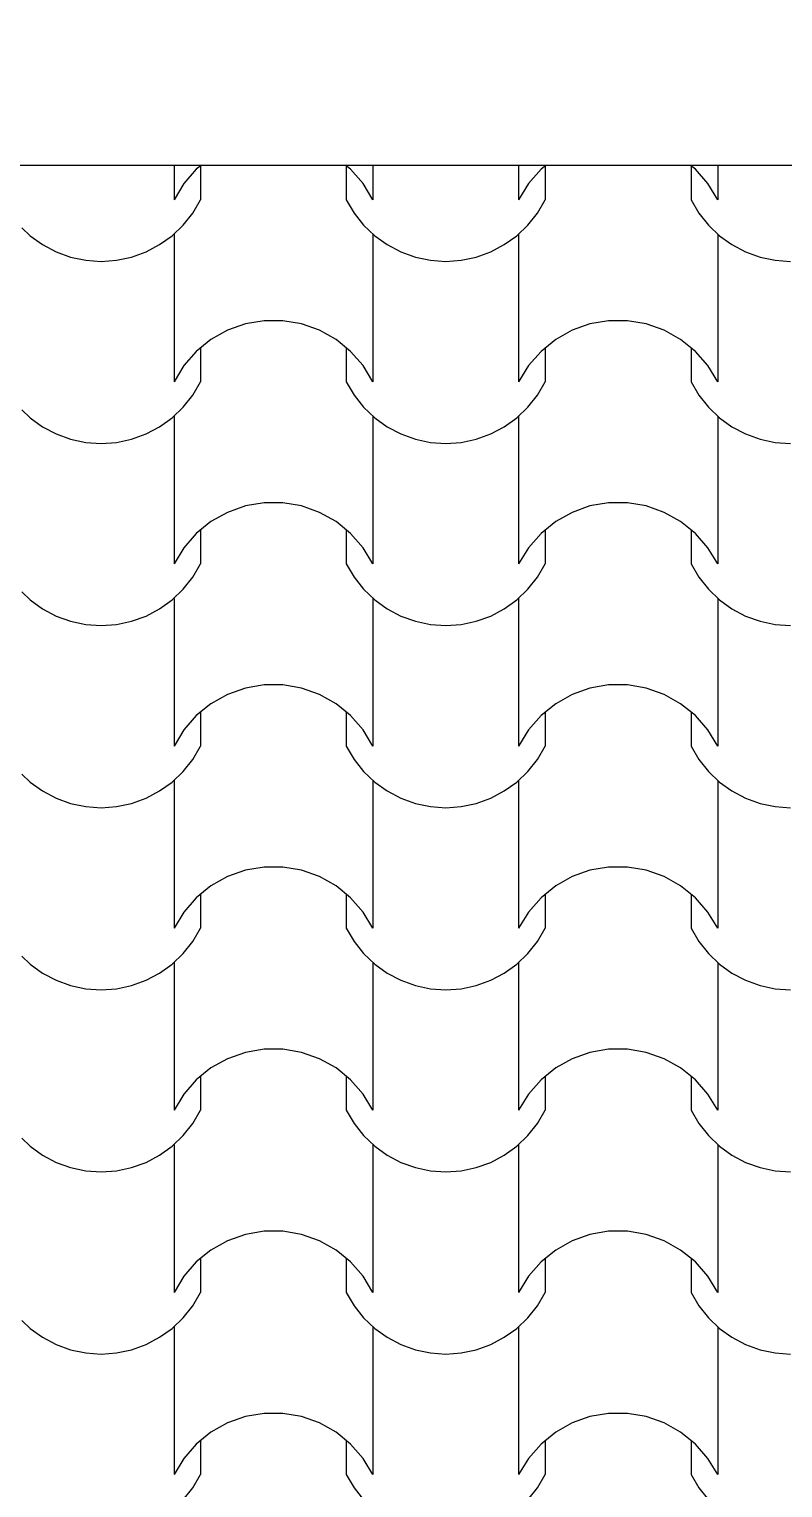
# Model space of a CAD drawing. Header units: millimetres. Extents: x 318905 to 439572, y -5133 to 105868.
# Drawn here: x 361372 to 361994, y 6543 to 7747 of the extents above; entities that cross this region are included whole.
import ezdxf

# ---------------------------------------------------------------- set-up
doc = ezdxf.new("R2010")
doc.units = ezdxf.units.MM
doc.header["$MEASUREMENT"] = 0
for name, color, linetype, lineweight in [('0_Stylo_No__98', 154, 'Continuous', 0), ('2D -  Dessin général_Stylo_No__1', 7, 'Continuous', 5), ('OMBRES_Stylo_No__1', 7, 'Continuous', 5)]:
    doc.layers.add(name, color=color, linetype=linetype, lineweight=lineweight)
doc.layers.add('OMBRES_Stylo_No__82', color=7, linetype='Continuous', lineweight=13, true_color=0xaaaaaa)
doc.styles.add('STYLE_GENERE_3', font='')
doc.styles.get('STYLE_GENERE_3').set_extended_font_data('Arial')
doc.dimstyles.new('STYLE_GENERE__1', dxfattribs={"dimtxt": 200, "dimasz": 142.5, "dimexe": 0.18, "dimexo": 500, "dimgap": 0.09, "dimtad": 0, "dimtih": 1, "dimtoh": 1, "dimlfac": 0.001, "dimzin": 0, "dimdsep": 46, "dimtxsty": 'STYLE_GENERE_3', "dimblk": 'ARROWHEAD_6', "dimblk1": 'ARROWHEAD_6', "dimblk2": 'ARROWHEAD_6', "dimcen": 0.09, "dimclrd": 154, "dimclre": 154, "dimclrt": 154, "dimazin": 0, "dimtfac": 1, "dimtdec": 4, "dimtmove": 0, "dimatfit": 3, "dimfxl": 0, "dimtolj": 1, "dimtzin": 0, "dimarcsym": 0})

# ---------------------------------------------------------------- blocks, each defined once
blk = doc.blocks.new('*X107')
at = {"layer": 'OMBRES_Stylo_No__82', "linetype": 'Continuous'}
for p, q in [((361492, 7634.5), (361492, 7606.2)), ((361514.3, 7634.5), (361510.4, 7631.3)), ((361514, 7634.2), (361514, 7606.2)), ((361637.8, 7631.3), (361633.8, 7634.5)), ((361634.2, 7634.2), (361634.2, 7606.2)), ((361656.2, 7634.5), (361656.2, 7606.2)), ((361776.4, 7634.5), (361776.4, 7606.2)), ((361798.8, 7634.5), (361794.9, 7631.3)), ((361798.4, 7634.2), (361798.4, 7606.2)), ((361922.3, 7631.3), (361918.3, 7634.5)), ((361918.7, 7634.2), (361918.7, 7606.2)), ((361940.7, 7634.5), (361940.7, 7606.2)), ((361510.4, 7631.3), (361500.1, 7619.5)), ((361648.1, 7619.5), (361637.8, 7631.3)), ((361794.9, 7631.3), (361784.6, 7619.5)), ((361932.5, 7619.5), (361922.3, 7631.3)), ((361500.1, 7619.5), (361492, 7606.2)), ((361656.2, 7606.2), (361648.1, 7619.5)), ((361784.6, 7619.5), (361776.4, 7606.2)), ((361940.7, 7606.2), (361932.5, 7619.5)), ((361507.5, 7595.2), (361514, 7606.2)), ((361634.2, 7606.2), (361640.6, 7595.2)), ((361792, 7595.2), (361798.4, 7606.2)), ((361918.7, 7606.2), (361925.1, 7595.2)), ((361499.6, 7585.3), (361507.5, 7595.2)), ((361640.6, 7595.2), (361648.5, 7585.3)), ((361784.1, 7585.3), (361792, 7595.2)), ((361925.1, 7595.2), (361933, 7585.3)), ((361366.4, 7583.1), (361373.2, 7576.5)), ((361373.2, 7576.5), (361383.5, 7569.1)), ((361480.1, 7569.1), (361490.4, 7576.5)), ((361490.4, 7576.5), (361499.6, 7585.3)), ((361492, 7577.8), (361492, 7516.8)), ((361648.5, 7585.3), (361657.7, 7576.5)), ((361656.2, 7577.8), (361656.2, 7516.8)), ((361657.7, 7576.5), (361668, 7569.1)), ((361764.6, 7569.1), (361774.9, 7576.5)), ((361774.9, 7576.5), (361784.1, 7585.3)), ((361776.4, 7577.8), (361776.4, 7516.8)), ((361933, 7585.3), (361942.2, 7576.5)), ((361940.7, 7577.8), (361940.7, 7516.8)), ((361942.2, 7576.5), (361952.5, 7569.1)), ((361383.5, 7569.1), (361394.8, 7563.1)), ((361394.8, 7563.1), (361406.7, 7558.8)), ((361456.9, 7558.8), (361468.9, 7563.1)), ((361468.9, 7563.1), (361480.1, 7569.1)), ((361668, 7569.1), (361679.3, 7563.1)), ((361679.3, 7563.1), (361691.2, 7558.8)), ((361741.4, 7558.8), (361753.4, 7563.1)), ((361753.4, 7563.1), (361764.6, 7569.1)), ((361952.5, 7569.1), (361963.7, 7563.1)), ((361963.7, 7563.1), (361975.7, 7558.8)), ((361406.7, 7558.8), (361419.2, 7556.2)), ((361419.2, 7556.2), (361431.8, 7555.3)), ((361431.8, 7555.3), (361444.5, 7556.2)), ((361444.5, 7556.2), (361456.9, 7558.8)), ((361691.2, 7558.8), (361703.6, 7556.2)), ((361703.6, 7556.2), (361716.3, 7555.3)), ((361716.3, 7555.3), (361729, 7556.2)), ((361729, 7556.2), (361741.4, 7558.8)), ((361975.7, 7558.8), (361988.1, 7556.2)), ((361988.1, 7556.2), (362000.8, 7555.3)), ((361492, 7516.8), (361492, 7455.8)), ((361656.2, 7516.8), (361656.2, 7455.8)), ((361776.4, 7516.8), (361776.4, 7455.8)), ((361940.7, 7516.8), (361940.7, 7455.8)), ((361550.9, 7503.7), (361536.1, 7498.5)), ((361566.3, 7506.3), (361550.9, 7503.7)), ((361574.1, 7506.3), (361566.3, 7506.3)), ((361581.9, 7506.3), (361574.1, 7506.3)), ((361597.3, 7503.7), (361581.9, 7506.3)), ((361612, 7498.5), (361597.3, 7503.7)), ((361835.3, 7503.7), (361820.6, 7498.5)), ((361850.7, 7506.3), (361835.3, 7503.7)), ((361858.6, 7506.3), (361850.7, 7506.3)), ((361866.4, 7506.3), (361858.6, 7506.3)), ((361881.8, 7503.7), (361866.4, 7506.3)), ((361896.5, 7498.5), (361881.8, 7503.7)), ((361522.5, 7490.8), (361510.4, 7481)), ((361536.1, 7498.5), (361522.5, 7490.8)), ((361625.7, 7490.8), (361612, 7498.5)), ((361637.8, 7481), (361625.7, 7490.8)), ((361807, 7490.8), (361794.9, 7481)), ((361820.6, 7498.5), (361807, 7490.8)), ((361910.1, 7490.8), (361896.5, 7498.5)), ((361922.3, 7481), (361910.1, 7490.8)), ((361510.4, 7481), (361500.1, 7469.2)), ((361514, 7483.9), (361514, 7455.8)), ((361634.2, 7483.9), (361634.2, 7455.8)), ((361648.1, 7469.2), (361637.8, 7481)), ((361794.9, 7481), (361784.6, 7469.2)), ((361798.4, 7483.9), (361798.4, 7455.8)), ((361918.7, 7483.9), (361918.7, 7455.8)), ((361932.5, 7469.2), (361922.3, 7481)), ((361500.1, 7469.2), (361492, 7455.8)), ((361656.2, 7455.8), (361648.1, 7469.2)), ((361784.6, 7469.2), (361776.4, 7455.8)), ((361940.7, 7455.8), (361932.5, 7469.2)), ((361507.5, 7444.9), (361514, 7455.8)), ((361634.2, 7455.8), (361640.6, 7444.9)), ((361792, 7444.9), (361798.4, 7455.8)), ((361918.7, 7455.8), (361925.1, 7444.9)), ((361499.6, 7434.9), (361507.5, 7444.9)), ((361640.6, 7444.9), (361648.5, 7434.9)), ((361784.1, 7434.9), (361792, 7444.9)), ((361925.1, 7444.9), (361933, 7434.9)), ((361366.4, 7432.7), (361373.2, 7426.2)), ((361490.4, 7426.2), (361499.6, 7434.9)), ((361648.5, 7434.9), (361657.7, 7426.2)), ((361774.9, 7426.2), (361784.1, 7434.9)), ((361933, 7434.9), (361942.2, 7426.2)), ((361373.2, 7426.2), (361383.5, 7418.7)), ((361383.5, 7418.7), (361394.8, 7412.8)), ((361468.9, 7412.8), (361480.1, 7418.7)), ((361480.1, 7418.7), (361490.4, 7426.2)), ((361492, 7427.4), (361492, 7366.5)), ((361656.2, 7427.4), (361656.2, 7366.5)), ((361657.7, 7426.2), (361668, 7418.7)), ((361668, 7418.7), (361679.3, 7412.8)), ((361753.4, 7412.8), (361764.6, 7418.7)), ((361764.6, 7418.7), (361774.9, 7426.2)), ((361776.4, 7427.4), (361776.4, 7366.5)), ((361940.7, 7427.4), (361940.7, 7366.5)), ((361942.2, 7426.2), (361952.5, 7418.7)), ((361952.5, 7418.7), (361963.7, 7412.8)), ((361394.8, 7412.8), (361406.7, 7408.5)), ((361406.7, 7408.5), (361419.2, 7405.9)), ((361419.2, 7405.9), (361431.8, 7405)), ((361431.8, 7405), (361444.5, 7405.9)), ((361444.5, 7405.9), (361456.9, 7408.5)), ((361456.9, 7408.5), (361468.9, 7412.8)), ((361679.3, 7412.8), (361691.2, 7408.5)), ((361691.2, 7408.5), (361703.6, 7405.9)), ((361703.6, 7405.9), (361716.3, 7405)), ((361716.3, 7405), (361729, 7405.9)), ((361729, 7405.9), (361741.4, 7408.5)), ((361741.4, 7408.5), (361753.4, 7412.8)), ((361963.7, 7412.8), (361975.7, 7408.5)), ((361975.7, 7408.5), (361988.1, 7405.9)), ((361988.1, 7405.9), (362000.8, 7405)), ((361492, 7366.5), (361492, 7305.5)), ((361656.2, 7366.5), (361656.2, 7305.5)), ((361776.4, 7366.5), (361776.4, 7305.5)), ((361940.7, 7366.5), (361940.7, 7305.5)), ((361536.1, 7348.1), (361522.5, 7340.5)), ((361550.9, 7353.4), (361536.1, 7348.1)), ((361566.3, 7356), (361550.9, 7353.4)), ((361574.1, 7356), (361566.3, 7356)), ((361581.9, 7356), (361574.1, 7356)), ((361597.3, 7353.4), (361581.9, 7356)), ((361612, 7348.1), (361597.3, 7353.4)), ((361625.7, 7340.5), (361612, 7348.1)), ((361820.6, 7348.1), (361807, 7340.5)), ((361835.3, 7353.4), (361820.6, 7348.1)), ((361850.7, 7356), (361835.3, 7353.4)), ((361858.6, 7356), (361850.7, 7356)), ((361866.4, 7356), (361858.6, 7356)), ((361881.8, 7353.4), (361866.4, 7356)), ((361896.5, 7348.1), (361881.8, 7353.4)), ((361910.1, 7340.5), (361896.5, 7348.1)), ((361522.5, 7340.5), (361510.4, 7330.6)), ((361514, 7333.5), (361514, 7305.5)), ((361637.8, 7330.6), (361625.7, 7340.5)), ((361634.2, 7333.5), (361634.2, 7305.5)), ((361807, 7340.5), (361794.9, 7330.6)), ((361798.4, 7333.5), (361798.4, 7305.5)), ((361922.3, 7330.6), (361910.1, 7340.5)), ((361918.7, 7333.5), (361918.7, 7305.5)), ((361510.4, 7330.6), (361500.1, 7318.8)), ((361648.1, 7318.8), (361637.8, 7330.6)), ((361794.9, 7330.6), (361784.6, 7318.8)), ((361932.5, 7318.8), (361922.3, 7330.6)), ((361500.1, 7318.8), (361492, 7305.5)), ((361656.2, 7305.5), (361648.1, 7318.8)), ((361784.6, 7318.8), (361776.4, 7305.5)), ((361940.7, 7305.5), (361932.5, 7318.8)), ((361507.5, 7294.5), (361514, 7305.5)), ((361634.2, 7305.5), (361640.6, 7294.5)), ((361792, 7294.5), (361798.4, 7305.5)), ((361918.7, 7305.5), (361925.1, 7294.5)), ((361499.6, 7284.6), (361507.5, 7294.5)), ((361640.6, 7294.5), (361648.5, 7284.6)), ((361784.1, 7284.6), (361792, 7294.5)), ((361925.1, 7294.5), (361933, 7284.6)), ((361366.4, 7282.4), (361373.2, 7275.8)), ((361373.2, 7275.8), (361383.5, 7268.4)), ((361480.1, 7268.4), (361490.4, 7275.8)), ((361490.4, 7275.8), (361499.6, 7284.6)), ((361492, 7277.1), (361492, 7216.1)), ((361648.5, 7284.6), (361657.7, 7275.8)), ((361656.2, 7277.1), (361656.2, 7216.1)), ((361657.7, 7275.8), (361668, 7268.4)), ((361764.6, 7268.4), (361774.9, 7275.8)), ((361774.9, 7275.8), (361784.1, 7284.6)), ((361776.4, 7277.1), (361776.4, 7216.1)), ((361933, 7284.6), (361942.2, 7275.8)), ((361940.7, 7277.1), (361940.7, 7216.1)), ((361942.2, 7275.8), (361952.5, 7268.4)), ((361383.5, 7268.4), (361394.8, 7262.5)), ((361394.8, 7262.5), (361406.7, 7258.2)), ((361456.9, 7258.2), (361468.9, 7262.5)), ((361468.9, 7262.5), (361480.1, 7268.4)), ((361668, 7268.4), (361679.3, 7262.5)), ((361679.3, 7262.5), (361691.2, 7258.2)), ((361741.4, 7258.2), (361753.4, 7262.5)), ((361753.4, 7262.5), (361764.6, 7268.4)), ((361952.5, 7268.4), (361963.7, 7262.5)), ((361963.7, 7262.5), (361975.7, 7258.2)), ((361406.7, 7258.2), (361419.2, 7255.5)), ((361419.2, 7255.5), (361431.8, 7254.7)), ((361431.8, 7254.7), (361444.5, 7255.5)), ((361444.5, 7255.5), (361456.9, 7258.2)), ((361691.2, 7258.2), (361703.6, 7255.5)), ((361703.6, 7255.5), (361716.3, 7254.7)), ((361716.3, 7254.7), (361729, 7255.5)), ((361729, 7255.5), (361741.4, 7258.2)), ((361975.7, 7258.2), (361988.1, 7255.5)), ((361988.1, 7255.5), (362000.8, 7254.7)), ((361492, 7216.1), (361492, 7155.2)), ((361656.2, 7216.1), (361656.2, 7155.2)), ((361776.4, 7216.1), (361776.4, 7155.2)), ((361940.7, 7216.1), (361940.7, 7155.2)), ((361550.9, 7203), (361536.1, 7197.8)), ((361566.3, 7205.7), (361550.9, 7203)), ((361574.1, 7205.7), (361566.3, 7205.7)), ((361581.9, 7205.7), (361574.1, 7205.7)), ((361597.3, 7203), (361581.9, 7205.7)), ((361612, 7197.8), (361597.3, 7203)), ((361835.3, 7203), (361820.6, 7197.8)), ((361850.7, 7205.7), (361835.3, 7203)), ((361858.6, 7205.7), (361850.7, 7205.7)), ((361866.4, 7205.7), (361858.6, 7205.7)), ((361881.8, 7203), (361866.4, 7205.7)), ((361896.5, 7197.8), (361881.8, 7203)), ((361522.5, 7190.1), (361510.4, 7180.3)), ((361536.1, 7197.8), (361522.5, 7190.1)), ((361625.7, 7190.1), (361612, 7197.8)), ((361637.8, 7180.3), (361625.7, 7190.1)), ((361807, 7190.1), (361794.9, 7180.3)), ((361820.6, 7197.8), (361807, 7190.1)), ((361910.1, 7190.1), (361896.5, 7197.8)), ((361922.3, 7180.3), (361910.1, 7190.1)), ((361510.4, 7180.3), (361500.1, 7168.5)), ((361514, 7183.2), (361514, 7155.2)), ((361634.2, 7183.2), (361634.2, 7155.2)), ((361648.1, 7168.5), (361637.8, 7180.3)), ((361794.9, 7180.3), (361784.6, 7168.5)), ((361798.4, 7183.2), (361798.4, 7155.2)), ((361918.7, 7183.2), (361918.7, 7155.2)), ((361932.5, 7168.5), (361922.3, 7180.3)), ((361500.1, 7168.5), (361492, 7155.2)), ((361656.2, 7155.2), (361648.1, 7168.5)), ((361784.6, 7168.5), (361776.4, 7155.2)), ((361940.7, 7155.2), (361932.5, 7168.5)), ((361507.5, 7144.2), (361514, 7155.2)), ((361634.2, 7155.2), (361640.6, 7144.2)), ((361792, 7144.2), (361798.4, 7155.2)), ((361918.7, 7155.2), (361925.1, 7144.2)), ((361499.6, 7134.3), (361507.5, 7144.2)), ((361640.6, 7144.2), (361648.5, 7134.3)), ((361784.1, 7134.3), (361792, 7144.2)), ((361925.1, 7144.2), (361933, 7134.3)), ((361366.4, 7132.1), (361373.2, 7125.5)), ((361490.4, 7125.5), (361499.6, 7134.3)), ((361648.5, 7134.3), (361657.7, 7125.5)), ((361774.9, 7125.5), (361784.1, 7134.3)), ((361933, 7134.3), (361942.2, 7125.5)), ((361373.2, 7125.5), (361383.5, 7118.1)), ((361383.5, 7118.1), (361394.8, 7112.1)), ((361468.9, 7112.1), (361480.1, 7118.1)), ((361480.1, 7118.1), (361490.4, 7125.5)), ((361492, 7126.8), (361492, 7065.8)), ((361656.2, 7126.8), (361656.2, 7065.8)), ((361657.7, 7125.5), (361668, 7118.1)), ((361668, 7118.1), (361679.3, 7112.1)), ((361753.4, 7112.1), (361764.6, 7118.1)), ((361764.6, 7118.1), (361774.9, 7125.5)), ((361776.4, 7126.8), (361776.4, 7065.8)), ((361940.7, 7126.8), (361940.7, 7065.8)), ((361942.2, 7125.5), (361952.5, 7118.1)), ((361952.5, 7118.1), (361963.7, 7112.1)), ((361394.8, 7112.1), (361406.7, 7107.8)), ((361406.7, 7107.8), (361419.2, 7105.2)), ((361419.2, 7105.2), (361431.8, 7104.3)), ((361431.8, 7104.3), (361444.5, 7105.2)), ((361444.5, 7105.2), (361456.9, 7107.8)), ((361456.9, 7107.8), (361468.9, 7112.1)), ((361679.3, 7112.1), (361691.2, 7107.8)), ((361691.2, 7107.8), (361703.6, 7105.2)), ((361703.6, 7105.2), (361716.3, 7104.3)), ((361716.3, 7104.3), (361729, 7105.2)), ((361729, 7105.2), (361741.4, 7107.8)), ((361741.4, 7107.8), (361753.4, 7112.1)), ((361963.7, 7112.1), (361975.7, 7107.8)), ((361975.7, 7107.8), (361988.1, 7105.2)), ((361988.1, 7105.2), (362000.8, 7104.3)), ((361492, 7065.8), (361492, 7004.8)), ((361656.2, 7065.8), (361656.2, 7004.8)), ((361776.4, 7065.8), (361776.4, 7004.8)), ((361940.7, 7065.8), (361940.7, 7004.8)), ((361536.1, 7047.4), (361522.5, 7039.8)), ((361550.9, 7052.7), (361536.1, 7047.4)), ((361566.3, 7055.3), (361550.9, 7052.7)), ((361574.1, 7055.3), (361566.3, 7055.3)), ((361581.9, 7055.3), (361574.1, 7055.3)), ((361597.3, 7052.7), (361581.9, 7055.3)), ((361612, 7047.4), (361597.3, 7052.7)), ((361625.7, 7039.8), (361612, 7047.4)), ((361820.6, 7047.4), (361807, 7039.8)), ((361835.3, 7052.7), (361820.6, 7047.4)), ((361850.7, 7055.3), (361835.3, 7052.7)), ((361858.6, 7055.3), (361850.7, 7055.3)), ((361866.4, 7055.3), (361858.6, 7055.3)), ((361881.8, 7052.7), (361866.4, 7055.3)), ((361896.5, 7047.4), (361881.8, 7052.7)), ((361910.1, 7039.8), (361896.5, 7047.4)), ((361522.5, 7039.8), (361510.4, 7029.9)), ((361514, 7032.9), (361514, 7004.8)), ((361637.8, 7029.9), (361625.7, 7039.8)), ((361634.2, 7032.9), (361634.2, 7004.8)), ((361807, 7039.8), (361794.9, 7029.9)), ((361798.4, 7032.9), (361798.4, 7004.8)), ((361922.3, 7029.9), (361910.1, 7039.8)), ((361918.7, 7032.9), (361918.7, 7004.8)), ((361510.4, 7029.9), (361500.1, 7018.2)), ((361648.1, 7018.2), (361637.8, 7029.9)), ((361794.9, 7029.9), (361784.6, 7018.2)), ((361932.5, 7018.2), (361922.3, 7029.9)), ((361500.1, 7018.2), (361492, 7004.8)), ((361656.2, 7004.8), (361648.1, 7018.2)), ((361784.6, 7018.2), (361776.4, 7004.8)), ((361940.7, 7004.8), (361932.5, 7018.2)), ((361507.5, 6993.9), (361514, 7004.8)), ((361634.2, 7004.8), (361640.6, 6993.9)), ((361792, 6993.9), (361798.4, 7004.8)), ((361918.7, 7004.8), (361925.1, 6993.9)), ((361490.4, 6975.1), (361499.6, 6983.9)), ((361499.6, 6983.9), (361507.5, 6993.9)), ((361640.6, 6993.9), (361648.5, 6983.9)), ((361648.5, 6983.9), (361657.7, 6975.1)), ((361774.9, 6975.1), (361784.1, 6983.9)), ((361784.1, 6983.9), (361792, 6993.9)), ((361925.1, 6993.9), (361933, 6983.9)), ((361933, 6983.9), (361942.2, 6975.1)), ((361366.4, 6981.7), (361373.2, 6975.1)), ((361373.2, 6975.1), (361383.5, 6967.7)), ((361480.1, 6967.7), (361490.4, 6975.1)), ((361492, 6976.4), (361492, 6915.5)), ((361656.2, 6976.4), (361656.2, 6915.5)), ((361657.7, 6975.1), (361668, 6967.7)), ((361764.6, 6967.7), (361774.9, 6975.1)), ((361776.4, 6976.4), (361776.4, 6915.5)), ((361940.7, 6976.4), (361940.7, 6915.5)), ((361942.2, 6975.1), (361952.5, 6967.7)), ((361383.5, 6967.7), (361394.8, 6961.8)), ((361394.8, 6961.8), (361406.7, 6957.5)), ((361456.9, 6957.5), (361468.9, 6961.8)), ((361468.9, 6961.8), (361480.1, 6967.7)), ((361668, 6967.7), (361679.3, 6961.8)), ((361679.3, 6961.8), (361691.2, 6957.5)), ((361741.4, 6957.5), (361753.4, 6961.8)), ((361753.4, 6961.8), (361764.6, 6967.7)), ((361952.5, 6967.7), (361963.7, 6961.8)), ((361963.7, 6961.8), (361975.7, 6957.5)), ((361406.7, 6957.5), (361419.2, 6954.9)), ((361419.2, 6954.9), (361431.8, 6954)), ((361431.8, 6954), (361444.5, 6954.9)), ((361444.5, 6954.9), (361456.9, 6957.5)), ((361691.2, 6957.5), (361703.6, 6954.9)), ((361703.6, 6954.9), (361716.3, 6954)), ((361716.3, 6954), (361729, 6954.9)), ((361729, 6954.9), (361741.4, 6957.5)), ((361975.7, 6957.5), (361988.1, 6954.9)), ((361988.1, 6954.9), (362000.8, 6954)), ((361492, 6915.5), (361492, 6854.5)), ((361656.2, 6915.5), (361656.2, 6854.5)), ((361776.4, 6915.5), (361776.4, 6854.5)), ((361940.7, 6915.5), (361940.7, 6854.5)), ((361550.9, 6902.3), (361536.1, 6897.1)), ((361566.3, 6905), (361550.9, 6902.3)), ((361574.1, 6905), (361566.3, 6905)), ((361581.9, 6905), (361574.1, 6905)), ((361597.3, 6902.3), (361581.9, 6905)), ((361612, 6897.1), (361597.3, 6902.3)), ((361835.3, 6902.3), (361820.6, 6897.1)), ((361850.7, 6905), (361835.3, 6902.3)), ((361858.6, 6905), (361850.7, 6905)), ((361866.4, 6905), (361858.6, 6905)), ((361881.8, 6902.3), (361866.4, 6905)), ((361896.5, 6897.1), (361881.8, 6902.3)), ((361522.5, 6889.5), (361510.4, 6879.6)), ((361536.1, 6897.1), (361522.5, 6889.5)), ((361625.7, 6889.5), (361612, 6897.1)), ((361637.8, 6879.6), (361625.7, 6889.5)), ((361807, 6889.5), (361794.9, 6879.6)), ((361820.6, 6897.1), (361807, 6889.5)), ((361910.1, 6889.5), (361896.5, 6897.1)), ((361922.3, 6879.6), (361910.1, 6889.5)), ((361510.4, 6879.6), (361500.1, 6867.8)), ((361514, 6882.5), (361514, 6854.5)), ((361634.2, 6882.5), (361634.2, 6854.5)), ((361648.1, 6867.8), (361637.8, 6879.6)), ((361794.9, 6879.6), (361784.6, 6867.8)), ((361798.4, 6882.5), (361798.4, 6854.5)), ((361918.7, 6882.5), (361918.7, 6854.5)), ((361932.5, 6867.8), (361922.3, 6879.6)), ((361500.1, 6867.8), (361492, 6854.5)), ((361656.2, 6854.5), (361648.1, 6867.8)), ((361784.6, 6867.8), (361776.4, 6854.5)), ((361940.7, 6854.5), (361932.5, 6867.8)), ((361507.5, 6843.5), (361514, 6854.5)), ((361634.2, 6854.5), (361640.6, 6843.5)), ((361792, 6843.5), (361798.4, 6854.5)), ((361918.7, 6854.5), (361925.1, 6843.5)), ((361499.6, 6833.6), (361507.5, 6843.5)), ((361640.6, 6843.5), (361648.5, 6833.6)), ((361784.1, 6833.6), (361792, 6843.5)), ((361925.1, 6843.5), (361933, 6833.6)), ((361366.4, 6831.4), (361373.2, 6824.8)), ((361490.4, 6824.8), (361499.6, 6833.6)), ((361648.5, 6833.6), (361657.7, 6824.8)), ((361774.9, 6824.8), (361784.1, 6833.6)), ((361933, 6833.6), (361942.2, 6824.8)), ((361373.2, 6824.8), (361383.5, 6817.4)), ((361383.5, 6817.4), (361394.8, 6811.5)), ((361468.9, 6811.5), (361480.1, 6817.4)), ((361480.1, 6817.4), (361490.4, 6824.8)), ((361492, 6826.1), (361492, 6765.1)), ((361656.2, 6826.1), (361656.2, 6765.1)), ((361657.7, 6824.8), (361668, 6817.4)), ((361668, 6817.4), (361679.3, 6811.5)), ((361753.4, 6811.5), (361764.6, 6817.4)), ((361764.6, 6817.4), (361774.9, 6824.8)), ((361776.4, 6826.1), (361776.4, 6765.1)), ((361940.7, 6826.1), (361940.7, 6765.1)), ((361942.2, 6824.8), (361952.5, 6817.4)), ((361952.5, 6817.4), (361963.7, 6811.5)), ((361394.8, 6811.5), (361406.7, 6807.2)), ((361406.7, 6807.2), (361419.2, 6804.5)), ((361419.2, 6804.5), (361431.8, 6803.7)), ((361431.8, 6803.7), (361444.5, 6804.5)), ((361444.5, 6804.5), (361456.9, 6807.2)), ((361456.9, 6807.2), (361468.9, 6811.5)), ((361679.3, 6811.5), (361691.2, 6807.2)), ((361691.2, 6807.2), (361703.6, 6804.5)), ((361703.6, 6804.5), (361716.3, 6803.7)), ((361716.3, 6803.7), (361729, 6804.5)), ((361729, 6804.5), (361741.4, 6807.2)), ((361741.4, 6807.2), (361753.4, 6811.5)), ((361963.7, 6811.5), (361975.7, 6807.2)), ((361975.7, 6807.2), (361988.1, 6804.5)), ((361988.1, 6804.5), (362000.8, 6803.7)), ((361492, 6765.1), (361492, 6704.2)), ((361656.2, 6765.1), (361656.2, 6704.2)), ((361776.4, 6765.1), (361776.4, 6704.2)), ((361940.7, 6765.1), (361940.7, 6704.2)), ((361536.1, 6746.8), (361522.5, 6739.1)), ((361550.9, 6752), (361536.1, 6746.8)), ((361566.3, 6754.7), (361550.9, 6752)), ((361574.1, 6754.7), (361566.3, 6754.7)), ((361581.9, 6754.7), (361574.1, 6754.7)), ((361597.3, 6752), (361581.9, 6754.7)), ((361612, 6746.8), (361597.3, 6752)), ((361625.7, 6739.1), (361612, 6746.8)), ((361820.6, 6746.8), (361807, 6739.1)), ((361835.3, 6752), (361820.6, 6746.8)), ((361850.7, 6754.7), (361835.3, 6752)), ((361858.6, 6754.7), (361850.7, 6754.7)), ((361866.4, 6754.7), (361858.6, 6754.7)), ((361881.8, 6752), (361866.4, 6754.7)), ((361896.5, 6746.8), (361881.8, 6752)), ((361910.1, 6739.1), (361896.5, 6746.8)), ((361522.5, 6739.1), (361510.4, 6729.3)), ((361514, 6732.2), (361514, 6704.2)), ((361637.8, 6729.3), (361625.7, 6739.1)), ((361634.2, 6732.2), (361634.2, 6704.2)), ((361807, 6739.1), (361794.9, 6729.3)), ((361798.4, 6732.2), (361798.4, 6704.2)), ((361922.3, 6729.3), (361910.1, 6739.1)), ((361918.7, 6732.2), (361918.7, 6704.2)), ((361510.4, 6729.3), (361500.1, 6717.5)), ((361648.1, 6717.5), (361637.8, 6729.3)), ((361794.9, 6729.3), (361784.6, 6717.5)), ((361932.5, 6717.5), (361922.3, 6729.3)), ((361500.1, 6717.5), (361492, 6704.2)), ((361656.2, 6704.2), (361648.1, 6717.5)), ((361784.6, 6717.5), (361776.4, 6704.2)), ((361940.7, 6704.2), (361932.5, 6717.5)), ((361507.5, 6693.2), (361514, 6704.2)), ((361634.2, 6704.2), (361640.6, 6693.2)), ((361792, 6693.2), (361798.4, 6704.2)), ((361918.7, 6704.2), (361925.1, 6693.2)), ((361490.4, 6674.5), (361499.6, 6683.2)), ((361499.6, 6683.2), (361507.5, 6693.2)), ((361640.6, 6693.2), (361648.5, 6683.2)), ((361648.5, 6683.2), (361657.7, 6674.5)), ((361774.9, 6674.5), (361784.1, 6683.2)), ((361784.1, 6683.2), (361792, 6693.2)), ((361925.1, 6693.2), (361933, 6683.2)), ((361933, 6683.2), (361942.2, 6674.5)), ((361366.4, 6681), (361373.2, 6674.5)), ((361373.2, 6674.5), (361383.5, 6667.1)), ((361480.1, 6667.1), (361490.4, 6674.5)), ((361492, 6675.8), (361492, 6614.8)), ((361656.2, 6675.8), (361656.2, 6614.8)), ((361657.7, 6674.5), (361668, 6667.1)), ((361764.6, 6667.1), (361774.9, 6674.5)), ((361776.4, 6675.8), (361776.4, 6614.8)), ((361940.7, 6675.8), (361940.7, 6614.8)), ((361942.2, 6674.5), (361952.5, 6667.1)), ((361383.5, 6667.1), (361394.8, 6661.1)), ((361394.8, 6661.1), (361406.7, 6656.8)), ((361456.9, 6656.8), (361468.9, 6661.1)), ((361468.9, 6661.1), (361480.1, 6667.1)), ((361668, 6667.1), (361679.3, 6661.1)), ((361679.3, 6661.1), (361691.2, 6656.8)), ((361741.4, 6656.8), (361753.4, 6661.1)), ((361753.4, 6661.1), (361764.6, 6667.1)), ((361952.5, 6667.1), (361963.7, 6661.1)), ((361963.7, 6661.1), (361975.7, 6656.8)), ((361406.7, 6656.8), (361419.2, 6654.2)), ((361419.2, 6654.2), (361431.8, 6653.3)), ((361431.8, 6653.3), (361444.5, 6654.2)), ((361444.5, 6654.2), (361456.9, 6656.8)), ((361691.2, 6656.8), (361703.6, 6654.2)), ((361703.6, 6654.2), (361716.3, 6653.3)), ((361716.3, 6653.3), (361729, 6654.2)), ((361729, 6654.2), (361741.4, 6656.8)), ((361975.7, 6656.8), (361988.1, 6654.2)), ((361988.1, 6654.2), (362000.8, 6653.3)), ((361492, 6614.8), (361492, 6553.8)), ((361656.2, 6614.8), (361656.2, 6553.8)), ((361776.4, 6614.8), (361776.4, 6553.8)), ((361940.7, 6614.8), (361940.7, 6553.8)), ((361550.9, 6601.7), (361536.1, 6596.4)), ((361566.3, 6604.3), (361550.9, 6601.7)), ((361574.1, 6604.3), (361566.3, 6604.3)), ((361581.9, 6604.3), (361574.1, 6604.3)), ((361597.3, 6601.7), (361581.9, 6604.3)), ((361612, 6596.4), (361597.3, 6601.7)), ((361835.3, 6601.7), (361820.6, 6596.4)), ((361850.7, 6604.3), (361835.3, 6601.7)), ((361858.6, 6604.3), (361850.7, 6604.3)), ((361866.4, 6604.3), (361858.6, 6604.3)), ((361881.8, 6601.7), (361866.4, 6604.3)), ((361896.5, 6596.4), (361881.8, 6601.7)), ((361522.5, 6588.8), (361510.4, 6578.9)), ((361536.1, 6596.4), (361522.5, 6588.8)), ((361625.7, 6588.8), (361612, 6596.4)), ((361637.8, 6578.9), (361625.7, 6588.8)), ((361807, 6588.8), (361794.9, 6578.9)), ((361820.6, 6596.4), (361807, 6588.8)), ((361910.1, 6588.8), (361896.5, 6596.4)), ((361922.3, 6578.9), (361910.1, 6588.8)), ((361510.4, 6578.9), (361500.1, 6567.2)), ((361514, 6581.8), (361514, 6553.8)), ((361634.2, 6581.8), (361634.2, 6553.8)), ((361648.1, 6567.2), (361637.8, 6578.9)), ((361794.9, 6578.9), (361784.6, 6567.2)), ((361798.4, 6581.8), (361798.4, 6553.8)), ((361918.7, 6581.8), (361918.7, 6553.8)), ((361932.5, 6567.2), (361922.3, 6578.9)), ((361500.1, 6567.2), (361492, 6553.8)), ((361656.2, 6553.8), (361648.1, 6567.2)), ((361784.6, 6567.2), (361776.4, 6553.8)), ((361940.7, 6553.8), (361932.5, 6567.2)), ((361507.5, 6542.9), (361514, 6553.8)), ((361634.2, 6553.8), (361640.6, 6542.9)), ((361792, 6542.9), (361798.4, 6553.8)), ((361918.7, 6553.8), (361925.1, 6542.9)), ((361499.6, 6532.9), (361507.5, 6542.9)), ((361640.6, 6542.9), (361648.5, 6532.9)), ((361784.1, 6532.9), (361792, 6542.9)), ((361925.1, 6542.9), (361933, 6532.9))]:
    blk.add_line(p, q, dxfattribs=at)
blk = doc.blocks.new('Hachure_26', base_point=(0, 4000))
at = {"layer": 'OMBRES_Stylo_No__1', "linetype": 'Continuous'}
blk.add_line((369844.5, 7634.5), (361366.4, 7634.5), dxfattribs=at)
at = {"layer": 'OMBRES_Stylo_No__82', "linetype": 'Continuous'}
blk.add_blockref('*X107', (0, 0), dxfattribs=at)
blk = doc.blocks.new('*D124')
at = {"layer": '0_Stylo_No__98', "linetype": 'Continuous'}
for p, q in [((352187.7, 7634.5), (352187.7, 7747)), ((352262.7, 7559.5), (352112.7, 7709.5)), ((352687.7, 7634.5), (352047.1, 7634.5)), ((352187.7, 3678.3), (352187.7, 7634.5)), ((352187.7, -552.4), (352187.7, 3403.7)), ((352112.7, -477.4), (352262.7, -627.4)), ((352328.3, -552.4), (351687.7, -552.4)), ((352187.7, -664.9), (352187.7, -552.4))]:
    blk.add_line(p, q, dxfattribs=at)
at = {"layer": '0_Stylo_No__98', "insert": (351920.8, 3441), "char_height": 200, "attachment_point": 7, "style": 'STYLE_GENERE_3'}
blk.add_mtext('\\A1;{\\pql;\\fArial|b0|i0|c0|p34;8,19}', dxfattribs=at)
blk = doc.blocks.new('ARROWHEAD_6')
at = {"color": 0, "linetype": 'Continuous', "lineweight": 0}
for p, q in [((-0.5, -0.5), (0.5, 0.5)), ((0, 0), (-1, 0))]:
    blk.add_line(p, q, dxfattribs=at)

msp = doc.modelspace()

# ---------------------------------------------------------------- linework, layer by layer
at = {"layer": '2D -  Dessin général_Stylo_No__1', "linetype": 'Continuous'}
msp.add_line((369844.465, 7634.463), (354049.368, 7634.516), dxfattribs=at)

# ---------------------------------------------------------------- block references
at = {"layer": 'OMBRES_Stylo_No__82', "linetype": 'Continuous'}
msp.add_blockref('Hachure_26', (0, 4000), dxfattribs=at)

# ---------------------------------------------------------------- dimensions: what is measured, and where the dimension line sits
at = {"color": 154, "linetype": 'Continuous', "lineweight": 0}
dim = msp.add_linear_dim(base=(352187.679, 7634.463), p1=(352187.679, -552.434), p2=(369844.465, 7634.463), angle=90, dimstyle='STYLE_GENERE__1', dxfattribs=at)
dim.commit()
dim.dimension.update_dxf_attribs({"geometry": '*D124', "text_midpoint": (352215.877, 3541.014), "dimtype": 160})

doc.saveas('drawing.dxf')
